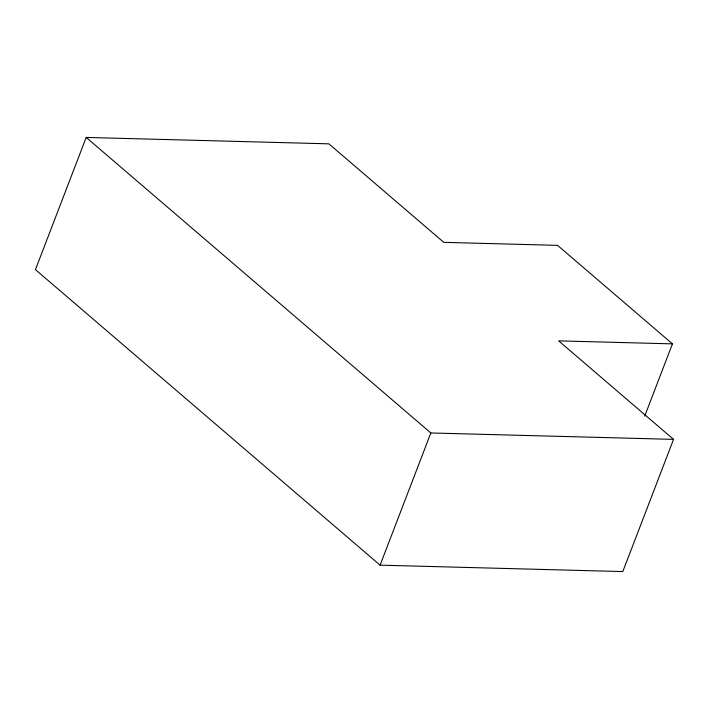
<?xml version="1.0" encoding="UTF-8"?>
<svg xmlns="http://www.w3.org/2000/svg" width="709" height="709" viewBox="0 0 709 709"><rect width="100%" height="100%" fill="white"/><g stroke="black" fill="none" stroke-linecap="round" stroke-linejoin="round"><path stroke-width="1.06" d="M672.442 343.874L557.558 245.358L443.79 242.354L328.905 143.838L86.197 137.431L35.45 269.624L380.095 565.162L622.803 571.569L673.55 439.376L558.665 340.869L672.442 343.874L644.685 416.165M380.095 565.162L430.842 432.969L86.197 137.431M430.842 432.969L673.55 439.376"/></g></svg>
